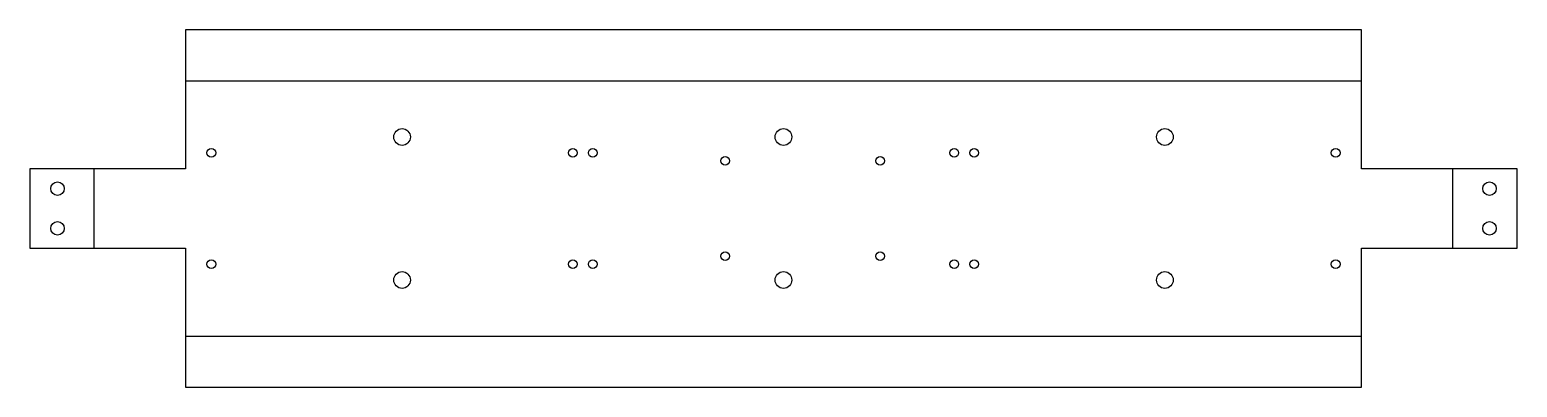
# Model space of a CAD drawing. Header units: millimetres. Extents: x -187 to 187, y -45 to 45.
import ezdxf

# ---------------------------------------------------------------- set-up
doc = ezdxf.new("R2010")
doc.units = ezdxf.units.MM
doc.layers.add('CORTE', color=7, linetype='Continuous')
doc.layers.add('DOBRA', color=1, linetype='Continuous')

msp = doc.modelspace()

# ---------------------------------------------------------------- linework, layer by layer
at = {"layer": 'CORTE'}
msp.add_lwpolyline([(-187.2, -10), (-148, -10), (-148, -45), (148, -45), (148, -10), (187.2, -10), (187.2, 10), (148, 10), (148, 45), (-148, 45), (-148, 10), (-187.2, 10)], close=True, dxfattribs=at)
for centre, radius in [((-93.49, 18), 2.1), ((2.51, 18), 2.1), ((98.51, 18), 2.1), ((-141.5, 14), 1.1), ((-50.5, 14), 1.1), ((-45.5, 14), 1.1), ((45.5, 14), 1.1), ((50.5, 14), 1.1), ((141.5, 14), 1.1), ((-12.16, 12), 1.1), ((26.84, 12), 1.1), ((-180.2, 5), 1.7), ((180.2, 5), 1.7), ((-180.2, -5), 1.7), ((180.2, -5), 1.7), ((-12.16, -12), 1.1), ((26.84, -12), 1.1), ((-141.5, -14), 1.1), ((-50.5, -14), 1.1), ((-45.5, -14), 1.1), ((45.5, -14), 1.1), ((50.5, -14), 1.1), ((141.5, -14), 1.1), ((-93.49, -18), 2.1), ((2.51, -18), 2.1), ((98.51, -18), 2.1)]:
    msp.add_circle(centre, radius, dxfattribs=at)
at = {"layer": 'DOBRA'}
for p, q in [((-148, 32.17), (148, 32.17)), ((-171, -10), (-171, 10)), ((171, -10), (171, 10)), ((-148, -32.17), (148, -32.17))]:
    msp.add_line(p, q, dxfattribs=at)

doc.saveas('drawing.dxf')
